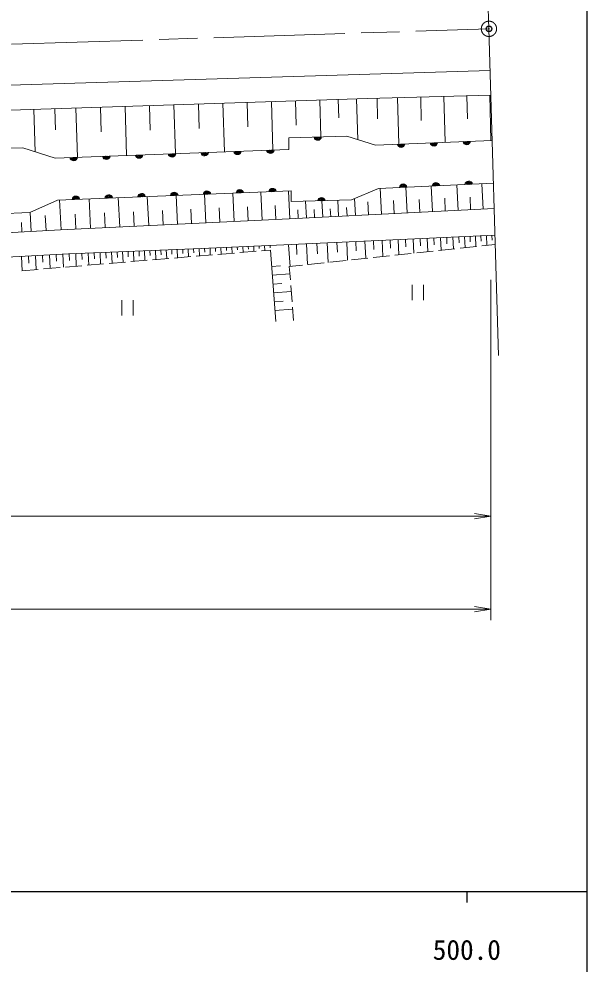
# Model space of a CAD drawing. Units: millimetres, scale not verified. Extents: x 40000 to 680000, y 20000 to 380000.
# Drawn here: x 527028 to 579000, y 198357 to 284756 of the extents above; entities that cross this region are included whole.
import ezdxf
from ezdxf.enums import TextEntityAlignment as Align

# ---------------------------------------------------------------- set-up
doc = ezdxf.new("R2010")
doc.units = ezdxf.units.MM
doc.header["$LTSCALE"] = 1000
doc.header["$PDMODE"] = 32
doc.header["$PDSIZE"] = 500
doc.linetypes.add('CHAIN', pattern=[18.5, 12, -1.5, 3.5, -1.5])
for name, color, linetype, lineweight in [('M-BMK', 2, 'CHAIN', 13), ('M-BMK-OTRS', 5, 'Continuous', 13), ('M-STR-HTXT', 7, 'Continuous', 13), ('M-TTL-BAND', 7, 'Continuous', 25), ('M-WORK', 1, 'Continuous', 13)]:
    doc.layers.add(name, color=color, linetype=linetype, lineweight=lineweight)
doc.layers.add('M-OTRS', color=6, linetype='Continuous')
doc.styles.add('ＭＳ ゴシック', font='')
doc.styles.get('ＭＳ ゴシック').set_extended_font_data('MS Gothic')

# ---------------------------------------------------------------- blocks, each defined once
blk = doc.blocks.new('open_arrow')
at = {"color": 0, "linetype": 'Continuous', "lineweight": -2}
blk.add_lwpolyline([(7.5, 1.25), (0, 0), (7.5, -1.25)], dxfattribs=at)

msp = doc.modelspace()

# ---------------------------------------------------------------- linework, layer by layer
at = {"layer": 'M-BMK'}
msp.add_line((470889, 280651), (570023, 283849), dxfattribs=at)
msp.add_circle((570023, 283849), 700, dxfattribs=at)
at = {"layer": 'M-BMK-OTRS'}
for p, q in [((570023, 283849), (569131, 309800)), ((570889, 253982), (570023, 283849))]:
    msp.add_line(p, q, dxfattribs=at)
at = {"layer": 'M-OTRS'}
msp.add_point((570023, 283849), dxfattribs=at)
at = {"layer": 'M-STR-HTXT'}
for p, q in [((570199, 260899), (570199, 229800)), ((465974, 239310), (570199, 239310)), ((465974, 230800), (570199, 230800))]:
    msp.add_line(p, q, dxfattribs=at)
at = {"layer": 'M-TTL-BAND'}
for p, q in [((579000, 20000), (579000, 370000)), ((40000, 205000), (579000, 205000)), ((568000, 205000), (568000, 204000))]:
    msp.add_line(p, q, dxfattribs=at)
at = {"layer": 'M-WORK'}
for p, q in [((472214, 277058), (570134, 280039)), ((556228, 277393), (556284, 275707)), ((557914, 277449), (558038, 273712)), ((559783, 277505), (559833, 275636)), ((561652, 277554), (561765, 273297)), ((563780, 277611), (563837, 275482)), ((565909, 277667), (566020, 273476)), ((568004, 277723), (568060, 275627)), ((570100, 277779), (570209, 273652)), ((530311, 276539), (530375, 274611)), ((532239, 276602), (532387, 272105)), ((534487, 276676), (534561, 274428)), ((536736, 276751), (536884, 272272)), ((538975, 276824), (539049, 274585)), ((541215, 276898), (541362, 272438)), ((543445, 276972), (543519, 274741)), ((545675, 277045), (545822, 272603)), ((547897, 277118), (547970, 274897)), ((550118, 277192), (550264, 272767)), ((552330, 277265), (552403, 275052)), ((554542, 277338), (554653, 273965)), ((528384, 276475), (528511, 272620)), ((551711, 273884), (557012, 274031)), ((559654, 273209), (557012, 274031)), ((551711, 273884), (551709, 272821)), ((559654, 273209), (570319, 273656)), ((522019, 272845), (527393, 272980)), ((527393, 272980), (530341, 272029)), ((530341, 272029), (551709, 272821)), ((570433, 269728), (559915, 269268)), ((567192, 267258), (567076, 269581)), ((569501, 267373), (569385, 269682)), ((551918, 269033), (530560, 268201)), ((544130, 266122), (544006, 268725)), ((546711, 266245), (546587, 268826)), ((549269, 266368), (549146, 268925)), ((551804, 266489), (551677, 269024)), ((551918, 269033), (551940, 268051)), ((557462, 268207), (559915, 269268)), ((560179, 266908), (560061, 269275)), ((562531, 267025), (562414, 269377)), ((564869, 267142), (564752, 269479)), ((528041, 267046), (530560, 268201)), ((530881, 265488), (530751, 268209)), ((533578, 265617), (533449, 268314)), ((536251, 265745), (536123, 268418)), ((538901, 265872), (538774, 268521)), ((541527, 265997), (541401, 268624)), ((557462, 268207), (551940, 268051)), ((553327, 266565), (553251, 268088)), ((554817, 266640), (554743, 268130)), ((556276, 266713), (556203, 268171)), ((557812, 266789), (557735, 268325)), ((558996, 266848), (558936, 268032)), ((561355, 266966), (561296, 268142)), ((563700, 267083), (563642, 268252)), ((566030, 267200), (565972, 268361)), ((568346, 267316), (568289, 268470)), ((528041, 267046), (522249, 266813)), ((528161, 265338), (528066, 267058)), ((534914, 265681), (534850, 267017)), ((537576, 265808), (537512, 267133)), ((540214, 265934), (540151, 267248)), ((542829, 266060), (542767, 267361)), ((545421, 266184), (545359, 267474)), ((547990, 266307), (547929, 267585)), ((550536, 266428), (550476, 267696)), ((552565, 266527), (552527, 267289)), ((554072, 266602), (554035, 267348)), ((555547, 266676), (555510, 267406)), ((557044, 266751), (557006, 267519)), ((527301, 265291), (527254, 266151)), ((529521, 265413), (529446, 266773)), ((532229, 265552), (532165, 266901)), ((557845, 264398), (557883, 263564)), ((558679, 264436), (558750, 262872)), ((559461, 264471), (559496, 263689)), ((560243, 264507), (560309, 263039)), ((560977, 264540), (561010, 263806)), ((561710, 264573), (561773, 263197)), ((562399, 264605), (562430, 263916)), ((563087, 264636), (563146, 263344)), ((563733, 264665), (563762, 264020)), ((564378, 264695), (564433, 263483)), ((564984, 264722), (565012, 264116)), ((565590, 264750), (565642, 263613)), ((566158, 264775), (566184, 264207)), ((566727, 264801), (566775, 263735)), ((567260, 264825), (567284, 264292)), ((567793, 264849), (567838, 263849)), ((568293, 264872), (568316, 264372)), ((568793, 264895), (568836, 263956)), ((569293, 264918), (569314, 264448)), ((569792, 264940), (569832, 264064)), ((570292, 264963), (570312, 264525)), ((538015, 263534), (538034, 263073)), ((538514, 263554), (538550, 262675)), ((539014, 263575), (539032, 263135)), ((539514, 263595), (539548, 262758)), ((540013, 263615), (540030, 263197)), ((540513, 263636), (540545, 262841)), ((541012, 263656), (541029, 263259)), ((541512, 263677), (541543, 262924)), ((542012, 263697), (542027, 263321)), ((542511, 263718), (542540, 263007)), ((543011, 263738), (543025, 263383)), ((543510, 263758), (543538, 263090)), ((544010, 263780), (544025, 263445)), ((544509, 263802), (544537, 263173)), ((545009, 263824), (545023, 263509)), ((545508, 263846), (545534, 263256)), ((546008, 263868), (546021, 263573)), ((546507, 263890), (546532, 263339)), ((547007, 263912), (547019, 263636)), ((548727, 263521), (547232, 263397)), ((547506, 263934), (547529, 263421)), ((548006, 263956), (548017, 263700)), ((548505, 263978), (548526, 263504)), ((549005, 264000), (549015, 263763)), ((550032, 263629), (549226, 263562)), ((549505, 264022), (549524, 263587)), ((550004, 264044), (550014, 263827)), ((550529, 257096), (550032, 263629)), ((551677, 264118), (551852, 262130)), ((552421, 264152), (552463, 263234)), ((553339, 264194), (553425, 262299)), ((554287, 264237), (554330, 263289)), ((555234, 264280), (555314, 262502)), ((556123, 264320), (556163, 263431)), ((557011, 264360), (557087, 262693)), ((564907, 263534), (563415, 263373)), ((566895, 263748), (565404, 263587)), ((568884, 263962), (567392, 263801)), ((570595, 264146), (569381, 264015)), ((527256, 263042), (527324, 261743)), ((527906, 263077), (527940, 262427)), ((528555, 263111), (528622, 261850)), ((529186, 263144), (529219, 262514)), ((529816, 263177), (529880, 261955)), ((530427, 263210), (530459, 262598)), ((531038, 263242), (531101, 262056)), ((531631, 263272), (531655, 262679)), ((532224, 263297), (532271, 262154)), ((532796, 263320), (532819, 262749)), ((533367, 263344), (533412, 262248)), ((533915, 263366), (533937, 262818)), ((534462, 263388), (534505, 262339)), ((534987, 263410), (535008, 262885)), ((535511, 263431), (535552, 262426)), ((536014, 263452), (536034, 262949)), ((536516, 263472), (536556, 262510)), ((537016, 263493), (537035, 263011)), ((538762, 262693), (537267, 262569)), ((537515, 263513), (537553, 262593)), ((540755, 262859), (539260, 262734)), ((542748, 263024), (541253, 262900)), ((544741, 263190), (543246, 263066)), ((546734, 263355), (545239, 263231)), ((556953, 262678), (555461, 262518)), ((558941, 262892), (557450, 262732)), ((560930, 263106), (559438, 262946)), ((562918, 263320), (561427, 263160)), ((528796, 261865), (527301, 261741)), ((530789, 262031), (529294, 261906)), ((532782, 262196), (531287, 262072)), ((534775, 262362), (533280, 262238)), ((536768, 262527), (535274, 262403)), ((550146, 262123), (550950, 262184)), ((552975, 262251), (551762, 262120)), ((551762, 262120), (551857, 260900)), ((554964, 262465), (553473, 262304)), ((550208, 261319), (551815, 261441)), ((550269, 260513), (551074, 260575)), ((551897, 260402), (552014, 258906)), ((562984, 260454), (562984, 259054)), ((564034, 259054), (564034, 260454)), ((550330, 259708), (551941, 259830)), ((536429, 259057), (536429, 257657)), ((537479, 257657), (537479, 259057)), ((550391, 258900), (551199, 258962)), ((552053, 258408), (552148, 257188)), ((550453, 258093), (552068, 258216))]:
    msp.add_line(p, q, dxfattribs=at)
for points in [[(465468, 271323), (465974, 272748), (466735, 273951), (467545, 274748), (490483, 275411), (522480, 276281), (558908, 277481), (570199, 277781)], [(570499, 267423), (551734, 266486), (530821, 265485), (507097, 264178), (480585, 262687), (476324, 262411), (468116, 262540), (466379, 263852)], [(473208, 255905), (466607, 257685), (468177, 259672), (469907, 259930), (478659, 260366), (493576, 261203), (508940, 262100), (520793, 262701), (531581, 263270), (543728, 263767), (551247, 264099), (570570, 264976)]]:
    msp.add_lwpolyline(points, dxfattribs=at)
for centre, radius, start, end in [((554360, 274011), 354, 190.38855, 352.79373), ((554360, 274011), 283, 192.61259, 350.56969), ((554360, 274011), 212, 196.35892, 346.82336), ((554360, 274011), 142, 204.07065, 339.11163), ((554360, 274011), 100, 214.38831, 328.79397), ((561987, 273361), 354, 191.20003, 353.60521), ((561987, 273361), 283, 193.42407, 351.38117), ((561987, 273361), 212, 197.1704, 347.63485), ((561987, 273361), 142, 204.88213, 339.92312), ((561987, 273361), 100, 215.19979, 329.60545), ((564984, 273487), 354, 191.20003, 353.60521), ((564984, 273487), 283, 193.42407, 351.38117), ((564984, 273487), 212, 197.1704, 347.63485), ((564984, 273487), 142, 204.88213, 339.92312), ((564984, 273487), 100, 215.19979, 329.60545), ((567981, 273612), 354, 191.20003, 353.60521), ((567981, 273612), 283, 193.42407, 351.38117), ((567981, 273612), 212, 197.1704, 347.63485), ((567981, 273612), 142, 204.88213, 339.92312), ((567981, 273612), 100, 215.19979, 329.60545), ((535027, 272257), 354, 190.91851, 353.32369), ((535027, 272257), 283, 193.14255, 351.09965), ((535027, 272257), 212, 196.88887, 347.35332), ((535027, 272257), 142, 204.6006, 339.64159), ((535027, 272257), 100, 214.91826, 329.32393), ((538025, 272368), 354, 190.91851, 353.32369), ((538025, 272368), 283, 193.14255, 351.09965), ((538025, 272368), 212, 196.88887, 347.35332), ((538025, 272368), 142, 204.6006, 339.64159), ((538025, 272368), 100, 214.91826, 329.32393), ((541023, 272479), 354, 190.91851, 353.32369), ((541023, 272479), 283, 193.14255, 351.09965), ((541023, 272479), 212, 196.88887, 347.35332), ((541023, 272479), 142, 204.6006, 339.64159), ((541023, 272479), 100, 214.91826, 329.32393), ((544021, 272590), 354, 190.91851, 353.32369), ((544021, 272590), 283, 193.14255, 351.09965), ((544021, 272590), 212, 196.88887, 347.35332), ((544021, 272590), 142, 204.6006, 339.64159), ((544021, 272590), 100, 214.91826, 329.32393), ((547019, 272701), 354, 190.91851, 353.32369), ((547019, 272701), 283, 193.14255, 351.09965), ((547019, 272701), 212, 196.88887, 347.35332), ((547019, 272701), 142, 204.6006, 339.64159), ((547019, 272701), 100, 214.91826, 329.32393), ((550017, 272812), 354, 190.91851, 353.32369), ((550017, 272812), 283, 193.14255, 351.09965), ((550017, 272812), 212, 196.88887, 347.35332), ((550017, 272812), 142, 204.6006, 339.64159), ((550017, 272812), 100, 214.91826, 329.32393), ((532029, 272146), 354, 190.91851, 353.32369), ((532029, 272146), 283, 193.14255, 351.09965), ((532029, 272146), 212, 196.88887, 347.35332), ((532029, 272146), 142, 204.6006, 339.64159), ((532029, 272146), 100, 214.91826, 329.32393), ((562179, 269313), 354, 11.29837, 173.70355), ((562179, 269313), 283, 13.52241, 171.47951), ((565176, 269444), 354, 11.29837, 173.70355), ((565176, 269444), 283, 13.52241, 171.47951), ((565176, 269444), 212, 17.26873, 167.73318), ((565176, 269444), 142, 24.98046, 160.02145), ((568173, 269575), 354, 11.29837, 173.70355), ((568173, 269575), 283, 13.52241, 171.47951), ((568173, 269575), 212, 17.26873, 167.73318), ((568173, 269575), 142, 24.98046, 160.02145), ((568173, 269575), 100, 35.29813, 149.70379), ((538243, 268446), 354, 11.02908, 173.43426), ((538243, 268446), 283, 13.25312, 171.21022), ((541241, 268563), 354, 11.02908, 173.43426), ((541241, 268563), 283, 13.25312, 171.21022), ((541241, 268563), 212, 16.99945, 167.4639), ((541241, 268563), 142, 24.71118, 159.75217), ((544239, 268680), 354, 11.02908, 173.43426), ((544239, 268680), 283, 13.25312, 171.21022), ((544239, 268680), 212, 16.99945, 167.4639), ((544239, 268680), 142, 24.71118, 159.75217), ((544239, 268680), 100, 35.02884, 149.4345), ((547236, 268797), 354, 11.02908, 173.43426), ((547236, 268797), 283, 13.25312, 171.21022), ((547236, 268797), 212, 16.99945, 167.4639), ((547236, 268797), 142, 24.71118, 159.75217), ((547236, 268797), 100, 35.02884, 149.4345), ((550234, 268914), 354, 11.02908, 173.43426), ((550234, 268914), 283, 13.25312, 171.21022), ((550234, 268914), 212, 16.99945, 167.4639), ((550234, 268914), 142, 24.71118, 159.75217), ((550234, 268914), 100, 35.02884, 149.4345), ((562179, 269313), 212, 17.26873, 167.73318), ((562179, 269313), 142, 24.98046, 160.02145), ((562179, 269313), 100, 35.29813, 149.70379), ((565176, 269444), 100, 35.29813, 149.70379), ((532248, 268213), 354, 11.02908, 173.43426), ((532248, 268213), 283, 13.25312, 171.21022), ((532248, 268213), 212, 16.99945, 167.4639), ((532248, 268213), 142, 24.71118, 159.75217), ((532248, 268213), 100, 35.02884, 149.4345), ((535246, 268330), 354, 11.02908, 173.43426), ((535246, 268330), 283, 13.25312, 171.21022), ((535246, 268330), 212, 16.99945, 167.4639), ((535246, 268330), 142, 24.71118, 159.75217), ((535246, 268330), 100, 35.02884, 149.4345), ((538243, 268446), 212, 16.99945, 167.4639), ((538243, 268446), 142, 24.71118, 159.75217), ((538243, 268446), 100, 35.02884, 149.4345), ((541241, 268563), 100, 35.02884, 149.4345), ((554703, 268075), 354, 10.40976, 172.81493), ((554703, 268075), 283, 12.63379, 170.59089), ((554703, 268075), 212, 16.38012, 166.84457), ((554703, 268075), 142, 24.09185, 159.13284), ((554703, 268075), 100, 34.40951, 148.81518)]:
    msp.add_arc(centre, radius, start, end, dxfattribs=at)

# ---------------------------------------------------------------- block references
at = {"layer": 'M-STR-HTXT', "xscale": 200, "yscale": 200, "rotation": 180}
for p in [(570199, 239310), (570199, 230800)]:
    msp.add_blockref('open_arrow', p, dxfattribs=at)

# ---------------------------------------------------------------- texts
at = {"layer": 'M-TTL-BAND', "style": 'ＭＳ ゴシック'}
msp.add_text('500.0', height=1833, dxfattribs=at).set_placement((568000, 198195), align=Align.BOTTOM_CENTER)

doc.saveas('drawing.dxf')
